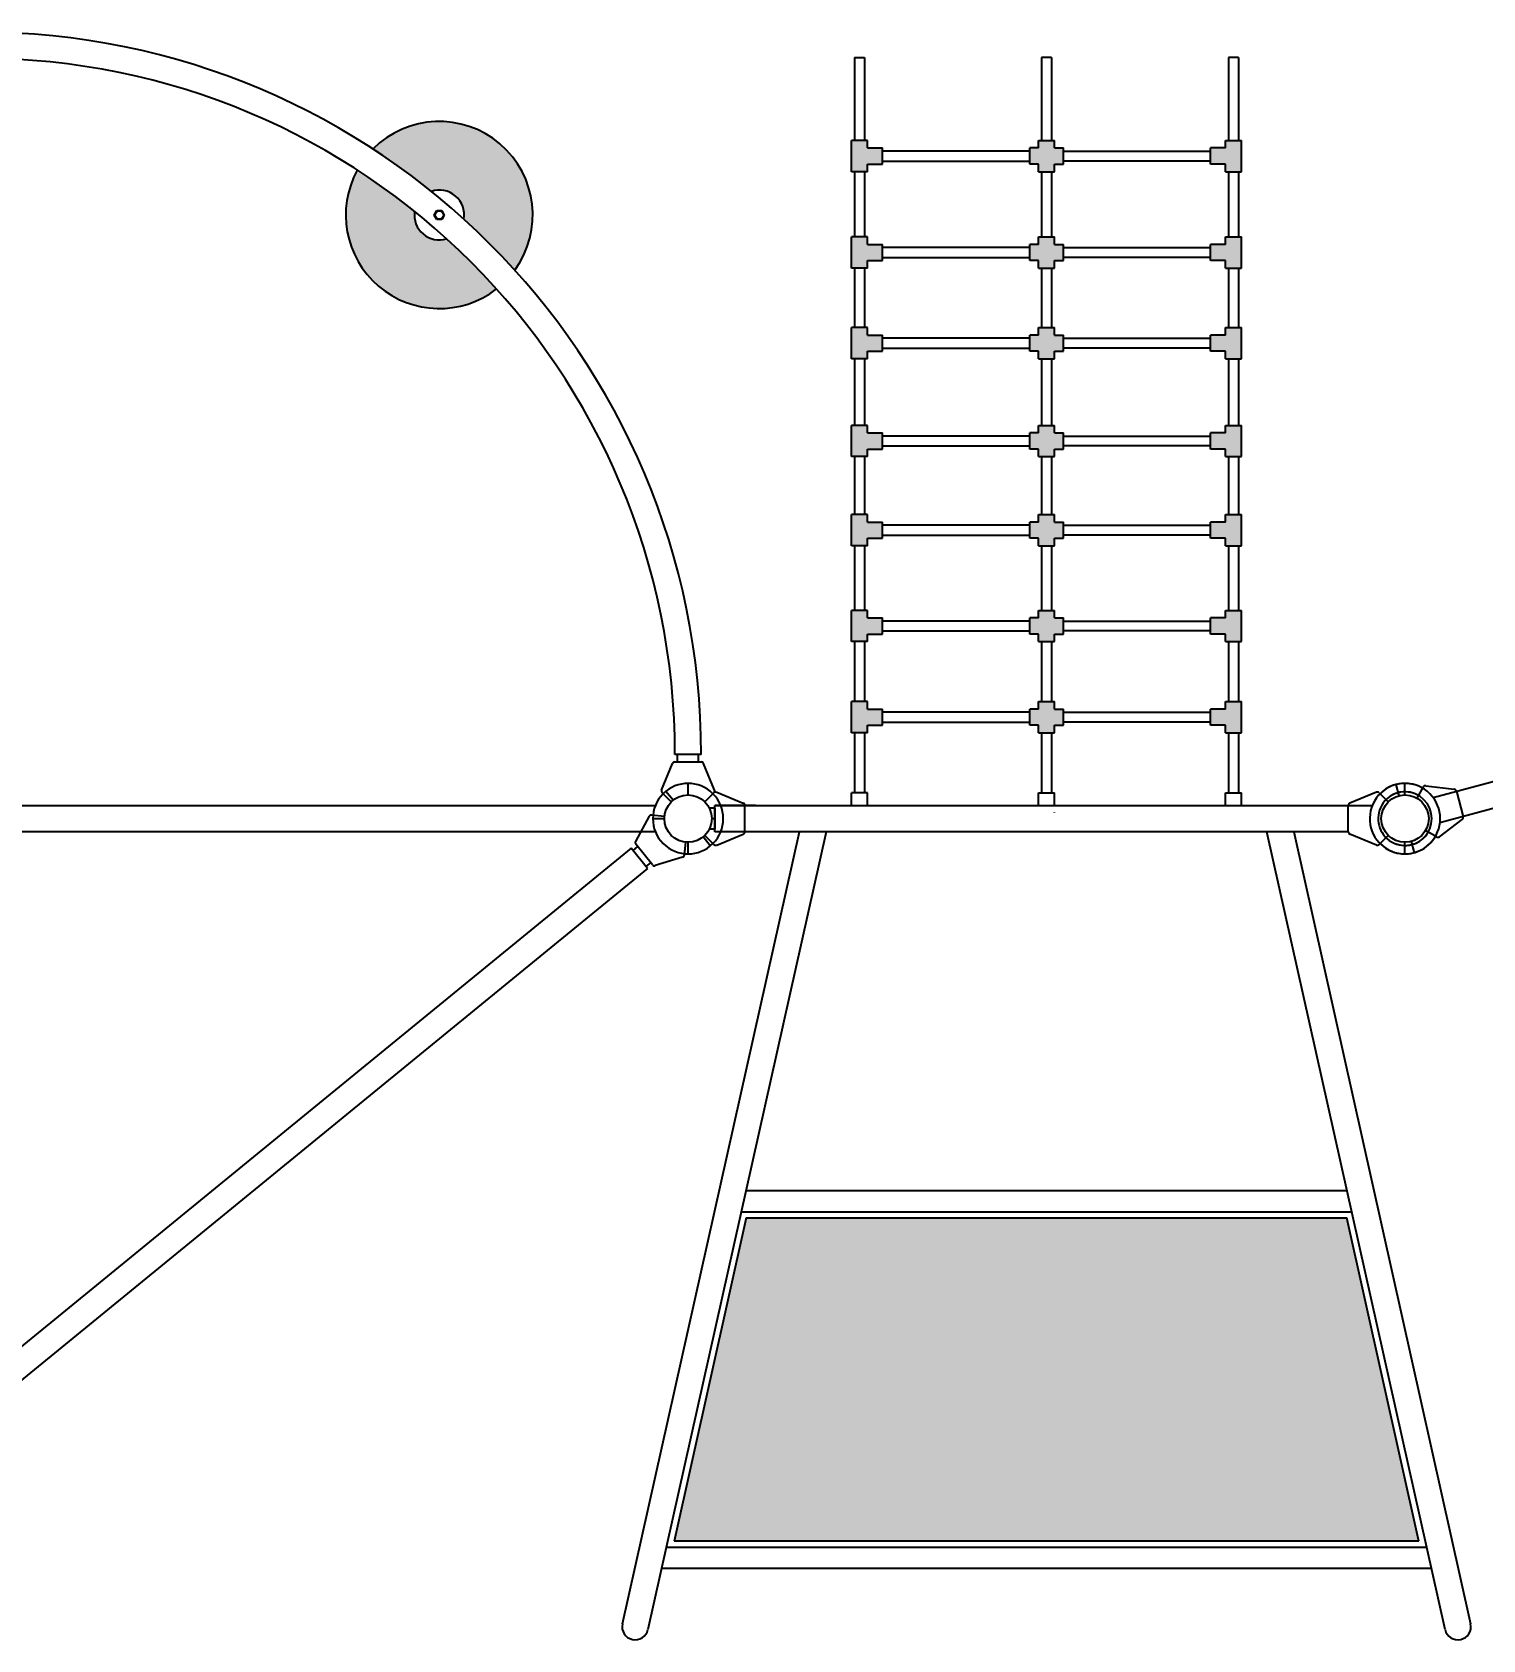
# Model space of a CAD drawing. Header units: millimetres. Extents: x -6091 to 5383, y -4358 to 4137.
# Drawn here: x 142 to 2469, y -938 to 1641 of the extents above; entities that cross this region are included whole.
import ezdxf

# ---------------------------------------------------------------- set-up
doc = ezdxf.new("R2010")
doc.units = ezdxf.units.MM
for name, color, linetype in [('DIKOM_ОБЪЕКТ', 7, 'Continuous'), ('DIKOM_РАЗМЕР_ЗОНА', 7, 'Continuous'), ('DIKOM_РАЗМЕР_ОБЪЕКТА', 7, 'Continuous')]:
    doc.layers.add(name, color=color, linetype=linetype)
doc.styles.add('style1', font='arial.ttf', dxfattribs={"width": 0.8})
doc.dimstyles.new('1-50', dxfattribs={"dimtxt": 300, "dimasz": 200, "dimexe": 100, "dimexo": 0, "dimgap": 100, "dimtad": 1, "dimdec": 0, "dimtxsty": 'style1', "dimcen": 0, "dimclrd": 7, "dimclre": 7, "dimadec": 1, "dimazin": 2, "dimtfac": 1, "dimtdec": 0, "dimtmove": 0, "dimatfit": 3, "dimfxl": 0, "dimlwd": 25, "dimlwe": 18, "dimarcsym": 0})

# ---------------------------------------------------------------- blocks, each defined once
blk = doc.blocks.new('*D0')
at = {"layer": 'Defpoints', "color": 0, "transparency": 16777216}
for p in [(5382.9, 747.4), (-4518.1, -594.4), (-4518.1, -4258.1)]:
    blk.add_point(p, dxfattribs=at)
at = {"layer": 'DIKOM_РАЗМЕР_ЗОНА', "color": 7, "lineweight": 18, "transparency": 16777216}
for p, q in [((5382.9, 747.4), (5382.9, -4358.1)), ((-4518.1, -594.4), (-4518.1, -4358.1))]:
    blk.add_line(p, q, dxfattribs=at)
at = {"layer": 'DIKOM_РАЗМЕР_ЗОНА', "color": 7, "lineweight": 25, "transparency": 16777216}
blk.add_line((5182.9, -4258.1), (-4318.1, -4258.1), dxfattribs=at)
at = {"layer": 'DIKOM_РАЗМЕР_ЗОНА', "color": 7, "transparency": 16777216}
for points in [[(-4318.1, -4224.7), (-4318.1, -4291.4), (-4518.1, -4258.1)], [(5182.9, -4224.7), (5182.9, -4291.4), (5382.9, -4258.1)]]:
    blk.add_solid(points, dxfattribs=at)
at = {"layer": 'DIKOM_РАЗМЕР_ЗОНА', "color": 0, "transparency": 16777216, "insert": (432.4, -4004.9), "char_height": 300, "attachment_point": 5, "style": 'style1'}
blk.add_mtext('9900', dxfattribs=at)
blk = doc.blocks.new('*D1')
at = {"layer": 'Defpoints', "color": 0, "transparency": 16777216}
for p in [(3633.1, 724.5), (-2770.9, -584.3), (-2770.9, -2313.1)]:
    blk.add_point(p, dxfattribs=at)
at = {"layer": 'DIKOM_РАЗМЕР_ОБЪЕКТА', "color": 7, "lineweight": 18, "transparency": 16777216}
for p, q in [((3633.1, 724.5), (3633.1, -2413.1)), ((-2770.9, -584.3), (-2770.9, -2413.1))]:
    blk.add_line(p, q, dxfattribs=at)
at = {"layer": 'DIKOM_РАЗМЕР_ОБЪЕКТА', "color": 7, "lineweight": 25, "transparency": 16777216}
blk.add_line((3433.1, -2313.1), (-2570.9, -2313.1), dxfattribs=at)
at = {"layer": 'DIKOM_РАЗМЕР_ОБЪЕКТА', "color": 7, "transparency": 16777216}
for points in [[(-2570.9, -2279.7), (-2570.9, -2346.4), (-2770.9, -2313.1)], [(3433.1, -2279.7), (3433.1, -2346.4), (3633.1, -2313.1)]]:
    blk.add_solid(points, dxfattribs=at)
at = {"layer": 'DIKOM_РАЗМЕР_ОБЪЕКТА', "color": 0, "transparency": 16777216, "insert": (-0.6, -2059.9), "char_height": 300, "attachment_point": 5, "style": 'style1'}
blk.add_mtext('6400', dxfattribs=at)

msp = doc.modelspace()

# ---------------------------------------------------------------- hatches: boundary and pattern name
at = {"layer": 'DIKOM_ОБЪЕКТ'}
h = msp.add_hatch(color=256, dxfattribs=at)
h.paths.add_polyline_path([(663.1, 1419.3), (656.4, 1405.3), (651.2, 1390.7), (647.4, 1375.7), (645.3, 1360.4), (644.7, 1344.9), (645.8, 1329.4), (648.4, 1314.2), (652.6, 1299.3), (658.3, 1284.9), (665.5, 1271.1), (674, 1258.2), (683.9, 1246.3), (694.9, 1235.4), (706.9, 1225.7), (720, 1217.3), (733.8, 1210.2), (748.2, 1204.7), (763.2, 1200.7), (778.5, 1198.2), (793.9, 1197.3), (809.4, 1198), (824.7, 1200.3), (839.7, 1204.2), (854.2, 1209.6), (868.1, 1216.5), (881.2, 1224.7), (886.5, 1228.6), (857.6, 1259.5), (827.6, 1289.3), (806.4, 1309), (798.6, 1307.5), (790.6, 1307.5), (782.8, 1309.1), (775.4, 1312.3), (768.8, 1316.8), (763.3, 1322.6), (759, 1329.3), (756.1, 1336.8), (754.8, 1344.6), (755.1, 1352.6), (755.1, 1352.8), (721.7, 1378.7), (687.3, 1403.2)])
h.paths.add_polyline_path([(781.9, 1385.2), (789.7, 1387), (797.7, 1387.2), (805.6, 1385.8), (813, 1382.9), (819.7, 1378.6), (825.4, 1373), (829.9, 1366.4), (833, 1359), (834.5, 1351.2), (834.5, 1343.2), (834.2, 1340.6), (865.5, 1311.1), (895.8, 1280.4), (915.8, 1258.8), (924.3, 1271.7), (931.4, 1285.5), (937.1, 1299.9), (941.2, 1314.9), (943.8, 1330.1), (944.7, 1345.6), (944.1, 1361.1), (941.9, 1376.4), (938.1, 1391.4), (932.8, 1406), (926, 1419.9), (917.8, 1433), (908.3, 1445.3), (897.6, 1456.5), (885.8, 1466.5), (873.1, 1475.2), (859.4, 1482.6), (845.1, 1488.6), (830.3, 1493), (815.1, 1495.9), (799.7, 1497.2), (784.2, 1496.9), (768.8, 1495), (753.7, 1491.6), (739.1, 1486.6), (725, 1480.1), (711.7, 1472.2), (699.2, 1463), (688.3, 1453), (723.9, 1428.8), (758.7, 1403.4)])
h = msp.add_hatch(color=256, dxfattribs=at)
h.paths.add_polyline_path([(2081.8, 1428.8), (2081.8, 1454.8), (2081.8, 1466.8), (2055.8, 1466.8), (2055.8, 1454.8), (2031.8, 1454.8), (2031.8, 1428.8), (2055.8, 1428.8), (2055.8, 1416.8), (2081.8, 1416.8)])
h.paths.add_polyline_path([(1781.8, 1428.8), (1795.8, 1428.8), (1795.8, 1454.8), (1781.8, 1454.8), (1781.8, 1466.8), (1755.8, 1466.8), (1755.8, 1454.8), (1741.8, 1454.8), (1741.8, 1428.8), (1755.8, 1428.8), (1755.8, 1416.8), (1781.8, 1416.8)])
h.paths.add_polyline_path([(1455.8, 1454.8), (1455.8, 1428.8), (1455.8, 1416.8), (1481.8, 1416.8), (1481.8, 1428.8), (1505.8, 1428.8), (1505.8, 1454.8), (1481.8, 1454.8), (1481.8, 1466.8), (1455.8, 1466.8)])
h.paths.add_polyline_path([(1481.8, 1262.1), (1481.8, 1274.1), (1505.8, 1274.1), (1505.8, 1300.1), (1481.8, 1300.1), (1481.8, 1312.1), (1455.8, 1312.1), (1455.8, 1300.1), (1455.8, 1274.1), (1455.8, 1262.1)])
h.paths.add_polyline_path([(1781.8, 1262.1), (1781.8, 1274.1), (1795.8, 1274.1), (1795.8, 1300.1), (1781.8, 1300.1), (1781.8, 1312.1), (1755.8, 1312.1), (1755.8, 1300.1), (1741.8, 1300.1), (1741.8, 1274.1), (1755.8, 1274.1), (1755.8, 1262.1)])
h.paths.add_polyline_path([(2081.8, 1274.1), (2081.8, 1300.1), (2081.8, 1312.1), (2055.8, 1312.1), (2055.8, 1300.1), (2031.8, 1300.1), (2031.8, 1274.1), (2055.8, 1274.1), (2055.8, 1262.1), (2081.8, 1262.1)])
h.paths.add_polyline_path([(2055.8, 1128.8), (2055.8, 1116.8), (2081.8, 1116.8), (2081.8, 1128.8), (2081.8, 1154.8), (2081.8, 1166.8), (2055.8, 1166.8), (2055.8, 1154.8), (2031.8, 1154.8), (2031.8, 1128.8)])
h.paths.add_polyline_path([(1781.8, 1128.8), (1795.8, 1128.8), (1795.8, 1154.8), (1781.8, 1154.8), (1781.8, 1166.8), (1755.8, 1166.8), (1755.8, 1154.8), (1741.8, 1154.8), (1741.8, 1128.8), (1755.8, 1128.8), (1755.8, 1116.8), (1781.8, 1116.8)])
h.paths.add_polyline_path([(1481.8, 1128.8), (1505.8, 1128.8), (1505.8, 1154.8), (1481.8, 1154.8), (1481.8, 1166.8), (1455.8, 1166.8), (1455.8, 1154.8), (1455.8, 1128.8), (1455.8, 1116.8), (1481.8, 1116.8)])
h.paths.add_polyline_path([(1455.8, 997.8), (1455.8, 971.8), (1455.8, 959.8), (1481.8, 959.8), (1481.8, 971.8), (1505.8, 971.8), (1505.8, 997.8), (1481.8, 997.8), (1481.8, 1009.8), (1455.8, 1009.8)])
h.paths.add_polyline_path([(1755.8, 971.8), (1755.8, 959.8), (1781.8, 959.8), (1781.8, 971.8), (1795.8, 971.8), (1795.8, 997.8), (1781.8, 997.8), (1781.8, 1009.8), (1755.8, 1009.8), (1755.8, 997.8), (1741.8, 997.8), (1741.8, 971.8)])
h.paths.add_polyline_path([(2055.8, 997.8), (2031.8, 997.8), (2031.8, 971.8), (2055.8, 971.8), (2055.8, 959.8), (2081.8, 959.8), (2081.8, 971.8), (2081.8, 997.8), (2081.8, 1009.8), (2055.8, 1009.8)])
h.paths.add_polyline_path([(2055.8, 854.8), (2031.8, 854.8), (2031.8, 828.8), (2055.8, 828.8), (2055.8, 816.8), (2081.8, 816.8), (2081.8, 828.8), (2081.8, 854.8), (2081.8, 866.8), (2055.8, 866.8)])
h.paths.add_polyline_path([(1781.8, 816.8), (1781.8, 828.8), (1795.8, 828.8), (1795.8, 854.8), (1781.8, 854.8), (1781.8, 866.8), (1755.8, 866.8), (1755.8, 854.8), (1741.8, 854.8), (1741.8, 828.8), (1755.8, 828.8), (1755.8, 816.8)])
h.paths.add_polyline_path([(1481.8, 828.8), (1505.8, 828.8), (1505.8, 854.8), (1481.8, 854.8), (1481.8, 866.8), (1455.8, 866.8), (1455.8, 854.8), (1455.8, 828.8), (1455.8, 816.8), (1481.8, 816.8)])
h.paths.add_polyline_path([(1455.8, 701.1), (1455.8, 675.1), (1455.8, 663.1), (1481.8, 663.1), (1481.8, 675.1), (1505.8, 675.1), (1505.8, 701.1), (1481.8, 701.1), (1481.8, 713.1), (1455.8, 713.1)])
h.paths.add_polyline_path([(1781.8, 675.1), (1795.8, 675.1), (1795.8, 701.1), (1781.8, 701.1), (1781.8, 713.1), (1755.8, 713.1), (1755.8, 701.1), (1741.8, 701.1), (1741.8, 675.1), (1755.8, 675.1), (1755.8, 663.1), (1781.8, 663.1)])
h.paths.add_polyline_path([(2081.8, 675.1), (2081.8, 701.1), (2081.8, 713.1), (2055.8, 713.1), (2055.8, 701.1), (2031.8, 701.1), (2031.8, 675.1), (2055.8, 675.1), (2055.8, 663.1), (2081.8, 663.1)])
h.paths.add_polyline_path([(2081.8, 528.8), (2081.8, 554.8), (2081.8, 566.8), (2055.8, 566.8), (2055.8, 554.8), (2031.8, 554.8), (2031.8, 528.8), (2055.8, 528.8), (2055.8, 516.8), (2081.8, 516.8)])
h.paths.add_polyline_path([(1755.8, 554.8), (1741.8, 554.8), (1741.8, 528.8), (1755.8, 528.8), (1755.8, 516.8), (1781.8, 516.8), (1781.8, 528.8), (1795.8, 528.8), (1795.8, 554.8), (1781.8, 554.8), (1781.8, 566.8), (1755.8, 566.8)])
h.paths.add_polyline_path([(1481.8, 528.8), (1505.8, 528.8), (1505.8, 554.8), (1481.8, 554.8), (1481.8, 566.8), (1455.8, 566.8), (1455.8, 554.8), (1455.8, 528.8), (1455.8, 516.8), (1481.8, 516.8)])
msp.add_hatch(color=256, dxfattribs=at).paths.add_polyline_path([(1171.4, -779.7), (2366.1, -779.7), (2250.4, -261.4), (1287.2, -261.4)])

# ---------------------------------------------------------------- linework, layer by layer
for p, q in [((1460.8, 1600.1), (1460.8, 1466.8)), ((1460.8, 1600.1), (1476.8, 1600.1)), ((1476.8, 1600.1), (1476.8, 1466.8)), ((1760.8, 1600.1), (1760.8, 1466.8)), ((1776.8, 1600.1), (1760.8, 1600.1)), ((1776.8, 1600.1), (1776.8, 1466.8)), ((2060.8, 1600.1), (2060.8, 1466.8)), ((2076.8, 1600.1), (2060.8, 1600.1)), ((2076.8, 1600.1), (2076.8, 1466.8)), ((1455.8, 1416.8), (1455.8, 1466.8)), ((1481.8, 1466.8), (1455.8, 1466.8)), ((1455.8, 1428.8), (1455.8, 1454.8)), ((1481.8, 1454.8), (1481.8, 1466.8)), ((1481.8, 1454.8), (1505.8, 1454.8)), ((1505.8, 1428.8), (1505.8, 1454.8)), ((1741.8, 1449.8), (1505.8, 1449.8)), ((1755.8, 1454.8), (1741.8, 1454.8)), ((1741.8, 1428.8), (1741.8, 1454.8)), ((1755.8, 1466.8), (1781.8, 1466.8)), ((1755.8, 1454.8), (1755.8, 1466.8)), ((1781.8, 1454.8), (1781.8, 1466.8)), ((1781.8, 1454.8), (1795.8, 1454.8)), ((1795.8, 1428.8), (1795.8, 1454.8)), ((1795.8, 1449.8), (2031.8, 1449.8)), ((2031.8, 1428.8), (2031.8, 1454.8)), ((2055.8, 1454.8), (2031.8, 1454.8)), ((2055.8, 1466.8), (2081.8, 1466.8)), ((2055.8, 1454.8), (2055.8, 1466.8)), ((2081.8, 1416.8), (2081.8, 1466.8)), ((2081.8, 1428.8), (2081.8, 1454.8)), ((1481.8, 1416.8), (1481.8, 1428.8)), ((1481.8, 1428.8), (1505.8, 1428.8)), ((1505.8, 1433.8), (1741.8, 1433.8)), ((1755.8, 1428.8), (1741.8, 1428.8)), ((1755.8, 1416.8), (1755.8, 1428.8)), ((1781.8, 1416.8), (1781.8, 1428.8)), ((1781.8, 1428.8), (1795.8, 1428.8)), ((2031.8, 1433.8), (1795.8, 1433.8)), ((2055.8, 1428.8), (2031.8, 1428.8)), ((2055.8, 1416.8), (2055.8, 1428.8)), ((1481.8, 1416.8), (1455.8, 1416.8)), ((1460.8, 1416.8), (1460.8, 1312.1)), ((1476.8, 1416.8), (1476.8, 1312.1)), ((1755.8, 1416.8), (1781.8, 1416.8)), ((1760.8, 1416.8), (1760.8, 1312.1)), ((1776.8, 1416.8), (1776.8, 1312.1)), ((2055.8, 1416.8), (2081.8, 1416.8)), ((2060.8, 1416.8), (2060.8, 1312.1)), ((2076.8, 1416.8), (2076.8, 1312.1)), ((786.7, 1347.3), (790.7, 1354.3)), ((790.7, 1340.3), (786.7, 1347.3)), ((790.7, 1354.3), (798.8, 1354.3)), ((798.8, 1354.3), (802.8, 1347.3)), ((802.8, 1347.3), (798.8, 1340.3)), ((798.8, 1340.3), (790.7, 1340.3)), ((1455.8, 1262.1), (1455.8, 1312.1)), ((1481.8, 1312.1), (1455.8, 1312.1)), ((1455.8, 1274.1), (1455.8, 1300.1)), ((1481.8, 1300.1), (1481.8, 1312.1)), ((1481.8, 1300.1), (1505.8, 1300.1)), ((1505.8, 1274.1), (1505.8, 1300.1)), ((1741.8, 1295.1), (1505.8, 1295.1)), ((1755.8, 1300.1), (1741.8, 1300.1)), ((1741.8, 1274.1), (1741.8, 1300.1)), ((1755.8, 1312.1), (1781.8, 1312.1)), ((1755.8, 1300.1), (1755.8, 1312.1)), ((1781.8, 1300.1), (1781.8, 1312.1)), ((1781.8, 1300.1), (1795.8, 1300.1)), ((1795.8, 1274.1), (1795.8, 1300.1)), ((1795.8, 1295.1), (2031.8, 1295.1)), ((2031.8, 1274.1), (2031.8, 1300.1)), ((2055.8, 1300.1), (2031.8, 1300.1)), ((2055.8, 1312.1), (2081.8, 1312.1)), ((2055.8, 1300.1), (2055.8, 1312.1)), ((2081.8, 1262.1), (2081.8, 1312.1)), ((2081.8, 1274.1), (2081.8, 1300.1)), ((1481.8, 1262.1), (1481.8, 1274.1)), ((1481.8, 1274.1), (1505.8, 1274.1)), ((1505.8, 1279.1), (1741.8, 1279.1)), ((1755.8, 1274.1), (1741.8, 1274.1)), ((1755.8, 1262.1), (1755.8, 1274.1)), ((1781.8, 1262.1), (1781.8, 1274.1)), ((1781.8, 1274.1), (1795.8, 1274.1)), ((2031.8, 1279.1), (1795.8, 1279.1)), ((2055.8, 1274.1), (2031.8, 1274.1)), ((2055.8, 1262.1), (2055.8, 1274.1)), ((1481.8, 1262.1), (1455.8, 1262.1)), ((1460.8, 1262.1), (1460.8, 1166.8)), ((1476.8, 1262.1), (1476.8, 1166.8)), ((1755.8, 1262.1), (1781.8, 1262.1)), ((1760.8, 1262.1), (1760.8, 1166.8)), ((1776.8, 1262.1), (1776.8, 1166.8)), ((2055.8, 1262.1), (2081.8, 1262.1)), ((2060.8, 1262.1), (2060.8, 1166.8)), ((2076.8, 1262.1), (2076.8, 1166.8)), ((1455.8, 1116.8), (1455.8, 1166.8)), ((1481.8, 1166.8), (1455.8, 1166.8)), ((1481.8, 1154.8), (1481.8, 1166.8)), ((1755.8, 1166.8), (1781.8, 1166.8)), ((1755.8, 1154.8), (1755.8, 1166.8)), ((1781.8, 1154.8), (1781.8, 1166.8)), ((2055.8, 1166.8), (2081.8, 1166.8)), ((2055.8, 1154.8), (2055.8, 1166.8)), ((2081.8, 1116.8), (2081.8, 1166.8)), ((1455.8, 1128.8), (1455.8, 1154.8)), ((1481.8, 1154.8), (1505.8, 1154.8)), ((1505.8, 1128.8), (1505.8, 1154.8)), ((1741.8, 1149.8), (1505.8, 1149.8)), ((1755.8, 1154.8), (1741.8, 1154.8)), ((1741.8, 1128.8), (1741.8, 1154.8)), ((1781.8, 1154.8), (1795.8, 1154.8)), ((1795.8, 1128.8), (1795.8, 1154.8)), ((1795.8, 1149.8), (2031.8, 1149.8)), ((2031.8, 1128.8), (2031.8, 1154.8)), ((2055.8, 1154.8), (2031.8, 1154.8)), ((2081.8, 1128.8), (2081.8, 1154.8)), ((1481.8, 1116.8), (1455.8, 1116.8)), ((1460.8, 1116.8), (1460.8, 1009.8)), ((1476.8, 1116.8), (1476.8, 1009.8)), ((1481.8, 1116.8), (1481.8, 1128.8)), ((1481.8, 1128.8), (1505.8, 1128.8)), ((1505.8, 1133.8), (1741.8, 1133.8)), ((1755.8, 1128.8), (1741.8, 1128.8)), ((1755.8, 1116.8), (1755.8, 1128.8)), ((1755.8, 1116.8), (1781.8, 1116.8)), ((1760.8, 1116.8), (1760.8, 1009.8)), ((1776.8, 1116.8), (1776.8, 1009.8)), ((1781.8, 1116.8), (1781.8, 1128.8)), ((1781.8, 1128.8), (1795.8, 1128.8)), ((2031.8, 1133.8), (1795.8, 1133.8)), ((2055.8, 1128.8), (2031.8, 1128.8)), ((2055.8, 1116.8), (2055.8, 1128.8)), ((2055.8, 1116.8), (2081.8, 1116.8)), ((2060.8, 1116.8), (2060.8, 1009.8)), ((2076.8, 1116.8), (2076.8, 1009.8)), ((1455.8, 959.8), (1455.8, 1009.8)), ((1481.8, 1009.8), (1455.8, 1009.8)), ((1481.8, 997.8), (1481.8, 1009.8)), ((1755.8, 1009.8), (1781.8, 1009.8)), ((1755.8, 997.8), (1755.8, 1009.8)), ((1781.8, 997.8), (1781.8, 1009.8)), ((2055.8, 1009.8), (2081.8, 1009.8)), ((2055.8, 997.8), (2055.8, 1009.8)), ((2081.8, 959.8), (2081.8, 1009.8)), ((1455.8, 971.8), (1455.8, 997.8)), ((1481.8, 997.8), (1505.8, 997.8)), ((1505.8, 971.8), (1505.8, 997.8)), ((1741.8, 992.8), (1505.8, 992.8)), ((1755.8, 997.8), (1741.8, 997.8)), ((1741.8, 971.8), (1741.8, 997.8)), ((1781.8, 997.8), (1795.8, 997.8)), ((1795.8, 971.8), (1795.8, 997.8)), ((1795.8, 992.8), (2031.8, 992.8)), ((2031.8, 971.8), (2031.8, 997.8)), ((2055.8, 997.8), (2031.8, 997.8)), ((2081.8, 971.8), (2081.8, 997.8)), ((1481.8, 959.8), (1455.8, 959.8)), ((1460.8, 959.8), (1460.8, 866.8)), ((1476.8, 959.8), (1476.8, 866.8)), ((1481.8, 959.8), (1481.8, 971.8)), ((1481.8, 971.8), (1505.8, 971.8)), ((1505.8, 976.8), (1741.8, 976.8)), ((1755.8, 971.8), (1741.8, 971.8)), ((1755.8, 959.8), (1755.8, 971.8)), ((1755.8, 959.8), (1781.8, 959.8)), ((1760.8, 959.8), (1760.8, 866.8)), ((1776.8, 959.8), (1776.8, 866.8)), ((1781.8, 959.8), (1781.8, 971.8)), ((1781.8, 971.8), (1795.8, 971.8)), ((2031.8, 976.8), (1795.8, 976.8)), ((2055.8, 971.8), (2031.8, 971.8)), ((2055.8, 959.8), (2055.8, 971.8)), ((2055.8, 959.8), (2081.8, 959.8)), ((2060.8, 959.8), (2060.8, 866.8)), ((2076.8, 959.8), (2076.8, 866.8)), ((1455.8, 816.8), (1455.8, 866.8)), ((1481.8, 866.8), (1455.8, 866.8)), ((1455.8, 828.8), (1455.8, 854.8)), ((1481.8, 854.8), (1481.8, 866.8)), ((1481.8, 854.8), (1505.8, 854.8)), ((1505.8, 828.8), (1505.8, 854.8)), ((1755.8, 854.8), (1741.8, 854.8)), ((1741.8, 828.8), (1741.8, 854.8)), ((1755.8, 866.8), (1781.8, 866.8)), ((1755.8, 854.8), (1755.8, 866.8)), ((1781.8, 854.8), (1781.8, 866.8)), ((1781.8, 854.8), (1795.8, 854.8)), ((1795.8, 828.8), (1795.8, 854.8)), ((2031.8, 828.8), (2031.8, 854.8)), ((2055.8, 854.8), (2031.8, 854.8)), ((2055.8, 866.8), (2081.8, 866.8)), ((2055.8, 854.8), (2055.8, 866.8)), ((2081.8, 816.8), (2081.8, 866.8)), ((2081.8, 828.8), (2081.8, 854.8)), ((1481.8, 816.8), (1481.8, 828.8)), ((1481.8, 828.8), (1505.8, 828.8)), ((1741.8, 849.8), (1505.8, 849.8)), ((1505.8, 833.8), (1741.8, 833.8)), ((1755.8, 828.8), (1741.8, 828.8)), ((1755.8, 816.8), (1755.8, 828.8)), ((1781.8, 816.8), (1781.8, 828.8)), ((1781.8, 828.8), (1795.8, 828.8)), ((1795.8, 849.8), (2031.8, 849.8)), ((2031.8, 833.8), (1795.8, 833.8)), ((2055.8, 828.8), (2031.8, 828.8)), ((2055.8, 816.8), (2055.8, 828.8)), ((1481.8, 816.8), (1455.8, 816.8)), ((1460.8, 816.8), (1460.8, 713.1)), ((1476.8, 816.8), (1476.8, 713.1)), ((1755.8, 816.8), (1781.8, 816.8)), ((1760.8, 816.8), (1760.8, 713.1)), ((1776.8, 816.8), (1776.8, 713.1)), ((2055.8, 816.8), (2081.8, 816.8)), ((2060.8, 816.8), (2060.8, 713.1)), ((2076.8, 816.8), (2076.8, 713.1)), ((2389, 412.9), (3607.3, 739.4)), ((1455.8, 663.1), (1455.8, 713.1)), ((1481.8, 713.1), (1455.8, 713.1)), ((1455.8, 675.1), (1455.8, 701.1)), ((1481.8, 701.1), (1481.8, 713.1)), ((1481.8, 701.1), (1505.8, 701.1)), ((1505.8, 675.1), (1505.8, 701.1)), ((1755.8, 701.1), (1741.8, 701.1)), ((1741.8, 675.1), (1741.8, 701.1)), ((1755.8, 713.1), (1781.8, 713.1)), ((1755.8, 701.1), (1755.8, 713.1)), ((1781.8, 701.1), (1781.8, 713.1)), ((1781.8, 701.1), (1795.8, 701.1)), ((1795.8, 675.1), (1795.8, 701.1)), ((2031.8, 675.1), (2031.8, 701.1)), ((2055.8, 701.1), (2031.8, 701.1)), ((2055.8, 713.1), (2081.8, 713.1)), ((2055.8, 701.1), (2055.8, 713.1)), ((2081.8, 663.1), (2081.8, 713.1)), ((2081.8, 675.1), (2081.8, 701.1)), ((3618.2, 698.8), (2399.9, 372.4)), ((1481.8, 663.1), (1481.8, 675.1)), ((1481.8, 675.1), (1505.8, 675.1)), ((1741.8, 696.1), (1505.8, 696.1)), ((1505.8, 680.1), (1741.8, 680.1)), ((1755.8, 675.1), (1741.8, 675.1)), ((1755.8, 663.1), (1755.8, 675.1)), ((1781.8, 663.1), (1781.8, 675.1)), ((1781.8, 675.1), (1795.8, 675.1)), ((1795.8, 696.1), (2031.8, 696.1)), ((2031.8, 680.1), (1795.8, 680.1)), ((2055.8, 675.1), (2031.8, 675.1)), ((2055.8, 663.1), (2055.8, 675.1)), ((1481.8, 663.1), (1455.8, 663.1)), ((1460.8, 663.1), (1460.8, 566.8)), ((1476.8, 663.1), (1476.8, 566.8)), ((1755.8, 663.1), (1781.8, 663.1)), ((1760.8, 663.1), (1760.8, 566.8)), ((1776.8, 663.1), (1776.8, 566.8)), ((2055.8, 663.1), (2081.8, 663.1)), ((2060.8, 663.1), (2060.8, 566.8)), ((2076.8, 663.1), (2076.8, 566.8)), ((1455.8, 516.8), (1455.8, 566.8)), ((1481.8, 566.8), (1455.8, 566.8)), ((1455.8, 528.8), (1455.8, 554.8)), ((1481.8, 554.8), (1481.8, 566.8)), ((1481.8, 554.8), (1505.8, 554.8)), ((1505.8, 528.8), (1505.8, 554.8)), ((1741.8, 549.8), (1505.8, 549.8)), ((1755.8, 554.8), (1741.8, 554.8)), ((1741.8, 528.8), (1741.8, 554.8)), ((1755.8, 566.8), (1781.8, 566.8)), ((1755.8, 554.8), (1755.8, 566.8)), ((1781.8, 554.8), (1781.8, 566.8)), ((1781.8, 554.8), (1795.8, 554.8)), ((1795.8, 528.8), (1795.8, 554.8)), ((1795.8, 549.8), (2031.8, 549.8)), ((2031.8, 528.8), (2031.8, 554.8)), ((2055.8, 554.8), (2031.8, 554.8)), ((2055.8, 566.8), (2081.8, 566.8)), ((2055.8, 554.8), (2055.8, 566.8)), ((2081.8, 516.8), (2081.8, 566.8)), ((2081.8, 528.8), (2081.8, 554.8)), ((1481.8, 516.8), (1455.8, 516.8)), ((1460.8, 516.8), (1460.8, 420.3)), ((1476.8, 516.8), (1476.8, 420.3)), ((1481.8, 516.8), (1481.8, 528.8)), ((1481.8, 528.8), (1505.8, 528.8)), ((1505.8, 533.8), (1741.8, 533.8)), ((1755.8, 528.8), (1741.8, 528.8)), ((1755.8, 516.8), (1755.8, 528.8)), ((1755.8, 516.8), (1781.8, 516.8)), ((1760.8, 516.8), (1760.8, 420.3)), ((1776.8, 516.8), (1776.8, 420.3)), ((1781.8, 516.8), (1781.8, 528.8)), ((1781.8, 528.8), (1795.8, 528.8)), ((2031.8, 533.8), (1795.8, 533.8)), ((2055.8, 528.8), (2031.8, 528.8)), ((2055.8, 516.8), (2055.8, 528.8)), ((2055.8, 516.8), (2081.8, 516.8)), ((2060.8, 516.8), (2060.8, 420.3)), ((2076.8, 516.8), (2076.8, 420.3)), ((1151.4, 425), (1168.8, 467.6)), ((1172.5, 470.1), (1215.1, 470.1)), ((1214.8, 482.1), (1172.8, 482.1)), ((1177, 470.1), (1177, 482.1)), ((1210.5, 470.1), (1210.5, 482.1)), ((1236.2, 425), (1218.8, 467.6)), ((1152.3, 420.6), (1166.9, 406)), ((1169.7, 408.5), (1158, 422.8)), ((1193.8, 417.1), (1193.8, 435.6)), ((1235.3, 420.6), (1220.7, 406)), ((1235.3, 420.6), (1220.7, 406)), ((1239.7, 421.5), (1282.3, 404.1)), ((1481.8, 420.3), (1455.8, 420.3)), ((1455.8, 400.1), (1455.8, 420.3)), ((1481.8, 400.1), (1481.8, 420.3)), ((1755.8, 420.3), (1781.8, 420.3)), ((1755.8, 400.1), (1755.8, 420.3)), ((1781.8, 400.1), (1781.8, 420.3)), ((2055.8, 420.3), (2081.8, 420.3)), ((2055.8, 400.1), (2055.8, 420.3)), ((2081.8, 400.1), (2081.8, 420.3)), ((2297.9, 421.5), (2255.3, 404.1)), ((2302.3, 420.6), (2316.9, 406)), ((2329.2, 433.7), (2333.9, 415.8)), ((2343.8, 417.1), (2343.8, 435.6)), ((2373.2, 430), (2362.8, 412)), ((2377.1, 431.9), (2422.8, 426.2)), ((2426.2, 423.2), (2437.2, 382.1)), ((-1028.8, 400.1), (1141.3, 400.1)), ((1236.8, 395.8), (1227.9, 395.8)), ((1236.8, 400.1), (2291.3, 400.1)), ((1301.8, 400.1), (1236.8, 400.1)), ((1236.8, 358.1), (1236.8, 400.1)), ((1236.8, 395.8), (1236.8, 362.3)), ((1284.8, 357.8), (1284.8, 400.4)), ((1781.8, 388.6), (1781.8, 389.1)), ((2252.8, 357.8), (2252.8, 400.4)), ((1131.4, 382.9), (1109.4, 342.5)), ((1135.3, 385), (1156, 382.9)), ((1137.3, 379.1), (1155.8, 379.1)), ((1236.8, 362.3), (1227.9, 362.3)), ((1231.8, 379.1), (1236.8, 379.1)), ((2399.1, 350), (2435.8, 377.8)), ((1141.3, 358.1), (-1028.8, 358.1)), ((1088.5, -912.4), (1372.3, 358.1)), ((1136.8, 305), (1109.8, 338)), ((1415.3, 358.1), (1129.5, -921.6)), ((1187.9, 320.6), (1190, 341.3)), ((1193.8, 322.6), (1193.8, 341.1)), ((1229.5, 335.3), (1217.8, 349.7)), ((1235.3, 337.6), (1220.7, 352.2)), ((1301.8, 358.1), (1236.8, 358.1)), ((1239.7, 336.7), (1282.3, 354.1)), ((2252.8, 358.1), (1301.8, 358.1)), ((2408.1, -921.6), (2122.3, 358.1)), ((2165.3, 358.1), (2449.1, -912.4)), ((2297.9, 336.7), (2255.3, 354.1)), ((2302.3, 337.6), (2316.9, 352.2)), ((2343.8, 322.6), (2343.8, 341.1)), ((2353.6, 342.4), (2358.4, 324.5)), ((2394.6, 349.7), (2376.7, 360.1)), ((1102.3, 331.5), (-452, -938.1)), ((1128.8, 298.9), (1102.3, 331.5)), ((1112.7, 334.5), (1105, 328.2)), ((1185.1, 317.2), (1141.1, 303.7)), ((1128.8, 298.9), (-425, -970.3)), ((1133.9, 308.5), (1126.2, 302.2)), ((2250.9, -217.9), (1286.7, -217.9)), ((1279.2, -251.4), (2258.4, -251.4)), ((1287.2, -261.4), (1171.4, -779.7)), ((1287.2, -261.4), (2250.4, -261.4)), ((2366.1, -779.7), (2250.4, -261.4)), ((2378.6, -789.7), (1158.9, -789.7)), ((2366.1, -779.7), (1171.4, -779.7)), ((1151.5, -823.2), (2386.1, -823.2))]:
    msp.add_line(p, q, dxfattribs=at)
for centre, radius in [((794.7, 1347.3), 6.65), ((1193.8, 379.1), 38), ((1193.8, 379.1), 38), ((1193.8, 379.1), 38), ((2343.8, 379.1), 38)]:
    msp.add_circle(centre, radius, dxfattribs=at)
for centre, radius, start, end in [((56.3, 482.1), 1158.5, 0, 180), ((56.3, 482.1), 1116.5, 0, 180), ((794.7, 1347.3), 150, 323.8408, 135.1983), ((794.7, 1347.3), 150, 151.3279, 307.7112), ((794.7, 1347.3), 40, 350.3343, 108.7048), ((794.7, 1347.3), 40, 172.0492, 286.9899), ((1172.5, 466.1), 4, 90, 157.8104), ((1215.1, 466.1), 4, 22.1896, 90), ((1193.8, 379.1), 56.5, 45, 315), ((1193.8, 379.1), 56.5, 135, 45), ((1155.1, 423.4), 4, 157.8104, 225), ((1232.5, 423.4), 4, 315, 22.1896), ((1238.1, 417.8), 4, 67.8104, 135), ((2343.8, 379.1), 56.5, 60, 330), ((2299.4, 417.8), 4, 45, 112.1896), ((2343.8, 379.1), 43, 60, 330), ((2343.8, 379.1), 56.5, 225, 135), ((2343.8, 379.1), 43, 225, 135), ((2376.6, 428), 4, 82.8104, 150), ((2422.3, 422.2), 4, 15, 82.8104), ((1280.8, 400.4), 4, 0, 67.8104), ((2256.8, 400.4), 4, 112.1896, 180), ((1134.9, 381), 4, 84.243, 151.4326), ((2433.3, 381), 4, 307.1896, 15), ((1112.9, 340.6), 4, 151.4326, 219.243), ((1238.1, 340.4), 4, 225, 292.1896), ((1280.8, 357.8), 4, 292.1896, 0), ((2256.8, 357.8), 4, 180, 247.8104), ((2299.4, 340.4), 4, 247.8104, 315), ((2396.6, 353.2), 4, 240, 307.1896), ((1183.9, 321), 4, 287.0534, 354.243), ((1139.9, 307.5), 4, 219.243, 287.0534), ((1109, -917), 21, 167.4099, 347.4099), ((2428.6, -917), 21, 192.5901, 12.5901)]:
    msp.add_arc(centre, radius, start, end, dxfattribs=at)

# ---------------------------------------------------------------- dimensions: what is measured, and where the dimension line sits
at = {"layer": 'DIKOM_РАЗМЕР_ЗОНА'}
dim = msp.add_linear_dim(base=(-4518.1, -4258.1), p1=(5382.9, 747.4), p2=(-4518.1, -594.4), angle=180, text='9900', dimstyle='1-50', dxfattribs=at)
dim.commit()
dim.dimension.update_dxf_attribs({"geometry": '*D0', "text_midpoint": (432.4, -4258.1), "dimtype": 160})
at = {"layer": 'DIKOM_РАЗМЕР_ОБЪЕКТА'}
dim = msp.add_linear_dim(base=(-2770.9, -2313.1), p1=(3633.1, 724.5), p2=(-2770.9, -584.3), angle=180, text='6400', dimstyle='1-50', dxfattribs=at)
dim.commit()
dim.dimension.update_dxf_attribs({"geometry": '*D1', "text_midpoint": (-0.6, -2313.1), "dimtype": 160})

doc.saveas('drawing.dxf')
